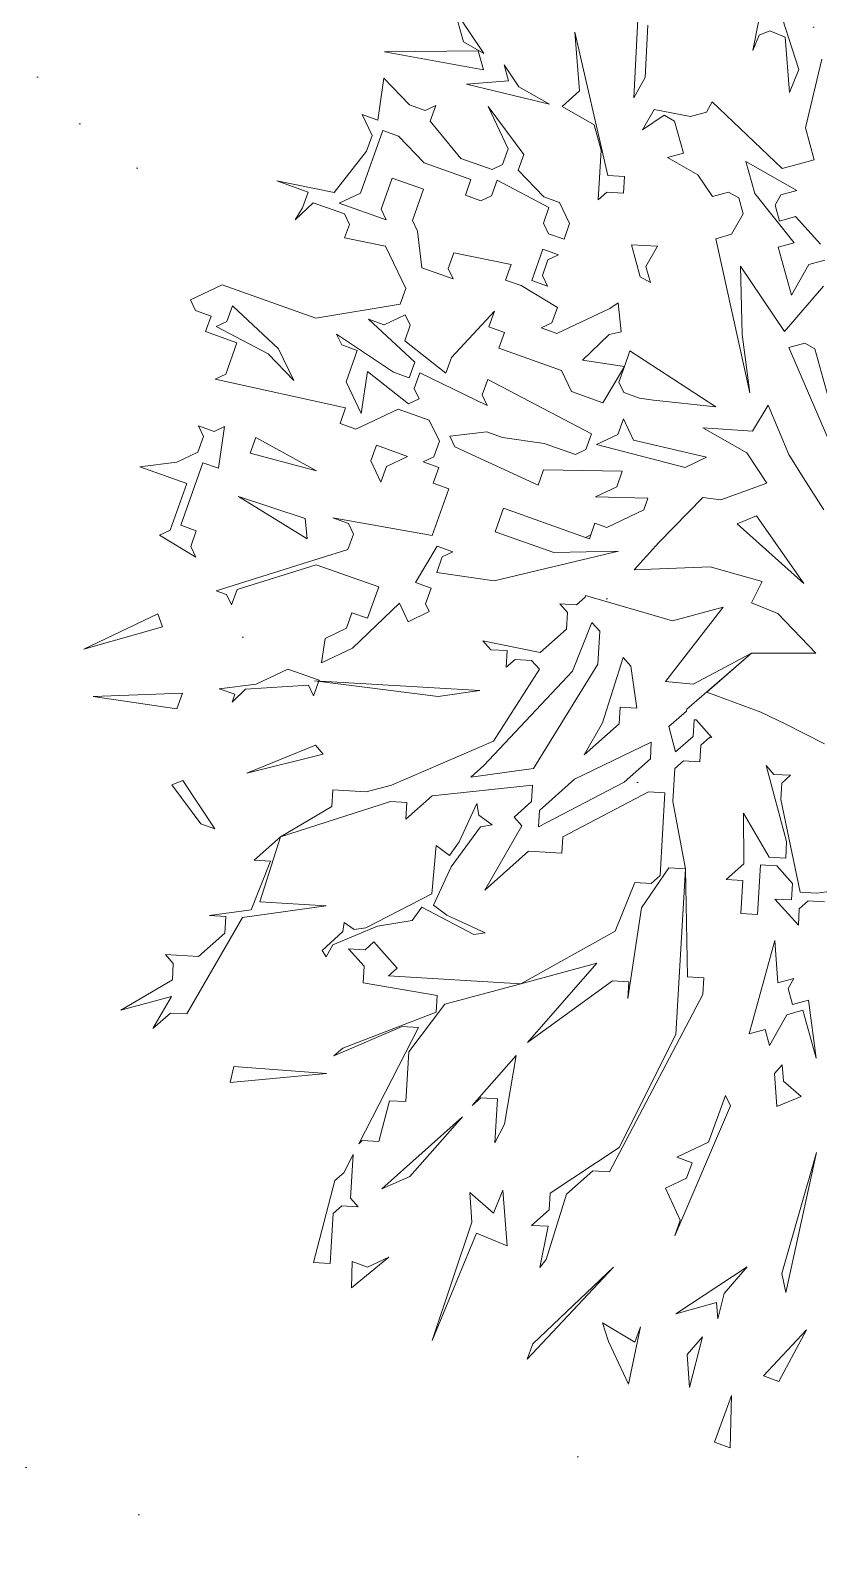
# Model space of a CAD drawing. Header units: millimetres. Extents: x -38151500 to -27467627, y -20617104 to -20349562.
# Drawn here: x -32390766 to -32390210, y -20486738 to -20485660 of the extents above; entities that cross this region are included whole.
import ezdxf

# ---------------------------------------------------------------- set-up
doc = ezdxf.new("R2010")
doc.units = ezdxf.units.MM
doc.header["$MEASUREMENT"] = 0
doc.layers.add('Новый_ГП_озеленение_газон_Ном._пера__74', color=74, linetype='Continuous', lineweight=20)
doc.layers.add('Новый_ГП_озеленение_кустарники_Ном._пера__10', color=7, linetype='Continuous', lineweight=5, true_color=0x616d3a)

msp = doc.modelspace()

# ---------------------------------------------------------------- hatches: boundary and pattern name
at = {"layer": 'Новый_ГП_озеленение_газон_Ном._пера__74', "linetype": 'Continuous', "lineweight": 20}
h = msp.add_hatch(dxfattribs=at)
h.set_pattern_fill('AR_SAND_0005', color=74, style=0, pattern_type=2)
h.set_pattern_definition([(37.5, (5709271.23, 0), (-24.0004694, 734.119856), [0, -579.12, 0, -647.7, 0, -619.125]), (7.5, (5709271.2, 0), (674.284925, 1075.23765), [0, -312.42, 0, -521.97, 0, -200.025]), (327.5, (5708802.6, 0), (1186.488555, 2.155777), [0, -190.5, 0, -685.8, 0, -895.35]), (317.5, (5708802.6, 0), (1145.334679, 334.393985), [0, -95.25, 0, -449.58, 0, -514.35])])
h.paths.add_polyline_path([(-32398350.35, -20497367.72), (-32396559.02, -20498487.23), (-32385931.21, -20481480.46), (-32389482.56, -20479260.77), (-32391580.09, -20482659.05), (-32389868.85, -20483779.86)])

# ---------------------------------------------------------------- linework, layer by layer
at = {"layer": 'Новый_ГП_озеленение_кустарники_Ном._пера__10', "color": 77, "lineweight": 5, "true_color": 0x616d3a}
for p, q in [((-32390256.07, -20485673.64), (-32390245.41, -20485619.28)), ((-32390245.41, -20485619.28), (-32390223.62, -20485687.01)), ((-32390445.95, -20485675.64), (-32390466.59, -20485644.93)), ((-32390466.59, -20485644.93), (-32390460.35, -20485667.48)), ((-32390337.29, -20485651.61), (-32390340.15, -20485707.03)), ((-32390378.29, -20485701.98), (-32390381.73, -20485660.77)), ((-32390381.73, -20485660.77), (-32390358.37, -20485761.75)), ((-32390332, -20485692.63), (-32390330.09, -20485655.69)), ((-32390251.61, -20485662.82), (-32390256.07, -20485673.64)), ((-32390243.97, -20485659.64), (-32390251.61, -20485662.82)), ((-32390233.15, -20485664.1), (-32390243.97, -20485659.64)), ((-32390450, -20485673.72), (-32390516.08, -20485674.62)), ((-32390460.35, -20485667.48), (-32390445.95, -20485675.64)), ((-32390446.04, -20485687.15), (-32390450, -20485673.72)), ((-32390230.31, -20485703.24), (-32390233.15, -20485664.1)), ((-32390516.08, -20485674.62), (-32390446.04, -20485687.15)), ((-32390421.24, -20485699.14), (-32390431.56, -20485683.79)), ((-32390431.56, -20485683.79), (-32390428.44, -20485695.06)), ((-32390207.32, -20485679.74), (-32390218.99, -20485728.1)), ((-32390516.46, -20485693.11), (-32390520.76, -20485722.62)), ((-32390498.34, -20485711.98), (-32390516.46, -20485693.11)), ((-32390428.44, -20485695.06), (-32390458.18, -20485697.23)), ((-32390340.15, -20485707.03), (-32390332, -20485692.63)), ((-32390223.62, -20485687.01), (-32390230.31, -20485703.24)), ((-32390458.18, -20485697.23), (-32390399.64, -20485711.37)), ((-32390399.64, -20485711.37), (-32390421.24, -20485699.14)), ((-32390390.66, -20485712.98), (-32390378.29, -20485701.98)), ((-32390487.32, -20485715.9), (-32390498.34, -20485711.98)), ((-32390479.85, -20485712.36), (-32390487.32, -20485715.9)), ((-32390483.78, -20485723.38), (-32390479.85, -20485712.36)), ((-32390417.65, -20485746.93), (-32390442.86, -20485713.11)), ((-32390442.86, -20485713.11), (-32390428.67, -20485743)), ((-32390367.99, -20485726.03), (-32390390.66, -20485712.98)), ((-32390325.75, -20485715.18), (-32390333.9, -20485729.58)), ((-32390300.08, -20485720.21), (-32390325.75, -20485715.18)), ((-32390288.81, -20485717.09), (-32390300.08, -20485720.21)), ((-32390284.73, -20485709.89), (-32390288.81, -20485717.09)), ((-32390235.3, -20485756.89), (-32390284.73, -20485709.89)), ((-32390520.76, -20485722.62), (-32390531.78, -20485718.7)), ((-32390531.78, -20485718.7), (-32390524.69, -20485733.64)), ((-32390462.11, -20485749.72), (-32390483.78, -20485723.38)), ((-32390363.18, -20485743.89), (-32390367.99, -20485726.03)), ((-32390333.9, -20485729.58), (-32390318.55, -20485719.26)), ((-32390318.55, -20485719.26), (-32390311.36, -20485723.33)), ((-32390311.36, -20485723.33), (-32390305.11, -20485745.88)), ((-32390218.99, -20485728.1), (-32390212.75, -20485750.65)), ((-32390532.92, -20485774.18), (-32390517.22, -20485730.1)), ((-32390524.69, -20485733.64), (-32390528.61, -20485744.66)), ((-32390517.22, -20485730.1), (-32390506.19, -20485734.02)), ((-32390506.19, -20485734.02), (-32390488.08, -20485752.89)), ((-32390528.61, -20485744.66), (-32390551.41, -20485773.8)), ((-32390440.07, -20485757.57), (-32390462.11, -20485749.72)), ((-32390428.67, -20485743), (-32390432.6, -20485754.02)), ((-32390421.58, -20485757.95), (-32390417.65, -20485746.93)), ((-32390365.24, -20485778.92), (-32390363.18, -20485743.89)), ((-32390305.11, -20485745.88), (-32390316.39, -20485749)), ((-32390316.39, -20485749), (-32390294.79, -20485761.23)), ((-32390488.08, -20485752.89), (-32390455.02, -20485764.67)), ((-32390432.6, -20485754.02), (-32390440.07, -20485757.57)), ((-32390403.46, -20485776.82), (-32390421.58, -20485757.95)), ((-32390254.72, -20485774.41), (-32390260.97, -20485751.86)), ((-32390260.97, -20485751.86), (-32390224.98, -20485772.24)), ((-32390212.75, -20485750.65), (-32390235.3, -20485756.89)), ((-32390551.41, -20485773.8), (-32390591.94, -20485765.57)), ((-32390591.94, -20485765.57), (-32390569.9, -20485773.42)), ((-32390510.5, -20485763.53), (-32390518.35, -20485785.58)), ((-32390488.46, -20485771.38), (-32390510.5, -20485763.53)), ((-32390496.31, -20485793.43), (-32390488.46, -20485771.38)), ((-32390455.02, -20485764.67), (-32390458.94, -20485775.69)), ((-32390440.45, -20485776.06), (-32390436.52, -20485765.04)), ((-32390436.52, -20485765.04), (-32390399.92, -20485784.29)), ((-32390358.37, -20485761.75), (-32390346.69, -20485762.43)), ((-32390346.69, -20485762.43), (-32390347.38, -20485774.11)), ((-32390294.79, -20485761.23), (-32390284.47, -20485776.58)), ((-32390578.93, -20485792.97), (-32390566.35, -20485780.9)), ((-32390569.9, -20485773.42), (-32390573.83, -20485784.44)), ((-32390566.35, -20485780.9), (-32390544.31, -20485788.75)), ((-32390547.86, -20485781.27), (-32390532.92, -20485774.18)), ((-32390514.8, -20485793.05), (-32390547.86, -20485781.27)), ((-32390458.94, -20485775.69), (-32390447.92, -20485779.61)), ((-32390447.92, -20485779.61), (-32390440.45, -20485776.06)), ((-32390392.44, -20485780.74), (-32390403.46, -20485776.82)), ((-32390385.35, -20485795.69), (-32390392.44, -20485780.74)), ((-32390359.05, -20485773.43), (-32390365.24, -20485778.92)), ((-32390347.38, -20485774.11), (-32390359.05, -20485773.43)), ((-32390284.47, -20485776.58), (-32390273.2, -20485773.46)), ((-32390273.2, -20485773.46), (-32390266, -20485777.54)), ((-32390266, -20485777.54), (-32390262.88, -20485788.81)), ((-32390226.88, -20485809.19), (-32390254.72, -20485774.41)), ((-32390236.25, -20485775.37), (-32390240.33, -20485782.57)), ((-32390224.98, -20485772.24), (-32390236.25, -20485775.37)), ((-32390573.83, -20485784.44), (-32390578.93, -20485792.97)), ((-32390544.31, -20485788.75), (-32390540.77, -20485796.22)), ((-32390518.35, -20485785.58), (-32390514.8, -20485793.05)), ((-32390399.92, -20485784.29), (-32390403.84, -20485795.31)), ((-32390262.88, -20485788.81), (-32390271.03, -20485803.21)), ((-32390240.33, -20485782.57), (-32390237.21, -20485793.84)), ((-32390237.21, -20485793.84), (-32390225.93, -20485790.72)), ((-32390225.93, -20485790.72), (-32390208.41, -20485810.14)), ((-32390540.77, -20485796.22), (-32390544.13, -20485805.66)), ((-32390492.76, -20485800.9), (-32390496.31, -20485793.43)), ((-32390489.59, -20485826.86), (-32390492.76, -20485800.9)), ((-32390403.84, -20485795.31), (-32390400.29, -20485802.78)), ((-32390400.29, -20485802.78), (-32390389.27, -20485806.71)), ((-32390389.27, -20485806.71), (-32390385.35, -20485795.69)), ((-32390271.03, -20485803.21), (-32390282.3, -20485806.33)), ((-32390544.13, -20485805.66), (-32390515.18, -20485811.54)), ((-32390515.18, -20485811.54), (-32390500.99, -20485841.43)), ((-32390404.22, -20485813.81), (-32390412.07, -20485835.85)), ((-32390393.2, -20485817.73), (-32390404.22, -20485813.81)), ((-32390323.32, -20485811.62), (-32390341.8, -20485810.67)), ((-32390341.8, -20485810.67), (-32390335.55, -20485833.21)), ((-32390331.47, -20485826.02), (-32390323.32, -20485811.62)), ((-32390282.3, -20485806.33), (-32390258.28, -20485914.99)), ((-32390238.16, -20485812.31), (-32390226.88, -20485809.19)), ((-32390228.79, -20485846.13), (-32390238.16, -20485812.31)), ((-32390467.17, -20485816.22), (-32390471.09, -20485827.24)), ((-32390426.64, -20485824.45), (-32390467.17, -20485816.22)), ((-32390430.56, -20485835.47), (-32390426.64, -20485824.45)), ((-32390404.59, -20485832.3), (-32390400.67, -20485821.28)), ((-32390400.67, -20485821.28), (-32390393.2, -20485817.73)), ((-32390216.56, -20485824.54), (-32390228.79, -20485846.13)), ((-32390205.29, -20485821.42), (-32390216.56, -20485824.54)), ((-32390467.55, -20485834.71), (-32390489.59, -20485826.86)), ((-32390471.09, -20485827.24), (-32390467.55, -20485834.71)), ((-32390419.54, -20485839.39), (-32390430.56, -20485835.47)), ((-32390412.07, -20485835.85), (-32390401.05, -20485839.77)), ((-32390401.05, -20485839.77), (-32390404.59, -20485832.3)), ((-32390335.55, -20485833.21), (-32390328.35, -20485837.29)), ((-32390328.35, -20485837.29), (-32390331.47, -20485826.02)), ((-32390263.57, -20485873.97), (-32390264.78, -20485825.75)), ((-32390264.78, -20485825.75), (-32390233.82, -20485871.81)), ((-32390630.44, -20485838.79), (-32390652.86, -20485849.43)), ((-32390564.32, -20485862.34), (-32390630.44, -20485838.79)), ((-32390500.99, -20485841.43), (-32390504.91, -20485852.45)), ((-32390393.95, -20485854.72), (-32390419.54, -20485839.39)), ((-32390233.82, -20485871.81), (-32390206.24, -20485839.89)), ((-32390652.86, -20485849.43), (-32390649.31, -20485856.91)), ((-32390649.31, -20485856.91), (-32390638.29, -20485860.83)), ((-32390627.27, -20485864.76), (-32390623.34, -20485853.74)), ((-32390623.34, -20485853.74), (-32390590.66, -20485884)), ((-32390504.91, -20485852.45), (-32390564.32, -20485862.34)), ((-32390468.68, -20485890.19), (-32390438.41, -20485857.51)), ((-32390438.41, -20485857.51), (-32390442.34, -20485868.53)), ((-32390397.88, -20485865.74), (-32390393.95, -20485854.72)), ((-32390356.97, -20485855.47), (-32390394.33, -20485873.21)), ((-32390351.18, -20485851.51), (-32390356.97, -20485855.47)), ((-32390349.08, -20485872.08), (-32390351.18, -20485851.51)), ((-32390638.29, -20485860.83), (-32390642.21, -20485871.85)), ((-32390634.74, -20485868.3), (-32390627.27, -20485864.76)), ((-32390598.13, -20485887.55), (-32390634.74, -20485868.3)), ((-32390494.65, -20485893.36), (-32390527.33, -20485863.1)), ((-32390527.33, -20485863.1), (-32390516.31, -20485867.02)), ((-32390516.31, -20485867.02), (-32390501.36, -20485859.93)), ((-32390497.82, -20485867.4), (-32390501.74, -20485878.42)), ((-32390501.36, -20485859.93), (-32390497.82, -20485867.4)), ((-32390442.34, -20485868.53), (-32390431.32, -20485872.46)), ((-32390405.35, -20485869.28), (-32390397.88, -20485865.74)), ((-32390642.21, -20485871.85), (-32390620.17, -20485879.7)), ((-32390546.2, -20485881.21), (-32390549.75, -20485873.74)), ((-32390549.75, -20485873.74), (-32390509.59, -20485900.46)), ((-32390501.74, -20485878.42), (-32390472.6, -20485901.21)), ((-32390431.32, -20485872.46), (-32390435.24, -20485883.48)), ((-32390394.33, -20485873.21), (-32390405.35, -20485869.28)), ((-32390376.21, -20485892.08), (-32390357.34, -20485873.96)), ((-32390357.34, -20485873.96), (-32390349.08, -20485872.08)), ((-32390258.28, -20485914.99), (-32390263.57, -20485873.97)), ((-32390620.17, -20485879.7), (-32390628.02, -20485901.74)), ((-32390580.02, -20485906.42), (-32390598.13, -20485887.55)), ((-32390590.66, -20485884), (-32390580.02, -20485906.42)), ((-32390535.18, -20485885.14), (-32390546.2, -20485881.21)), ((-32390543.03, -20485907.18), (-32390535.18, -20485885.14)), ((-32390472.6, -20485901.21), (-32390468.68, -20485890.19)), ((-32390435.24, -20485883.48), (-32390391.16, -20485899.18)), ((-32390342.77, -20485885.36), (-32390346.7, -20485896.38)), ((-32390282.23, -20485924.94), (-32390342.77, -20485885.36)), ((-32390219.43, -20485879.96), (-32390230.7, -20485883.08)), ((-32390230.7, -20485883.08), (-32390203.02, -20485947.44)), ((-32390212.23, -20485884.03), (-32390219.43, -20485879.96)), ((-32390202.86, -20485917.86), (-32390212.23, -20485884.03)), ((-32390528.08, -20485900.08), (-32390532.39, -20485929.6)), ((-32390498.95, -20485922.88), (-32390528.08, -20485900.08)), ((-32390509.59, -20485900.46), (-32390498.57, -20485904.38)), ((-32390498.57, -20485904.38), (-32390494.65, -20485893.36)), ((-32390491.1, -20485900.84), (-32390495.02, -20485911.86)), ((-32390443.47, -20485924.01), (-32390491.1, -20485900.84)), ((-32390391.16, -20485899.18), (-32390384.06, -20485914.12)), ((-32390346.7, -20485896.38), (-32390376.21, -20485892.08)), ((-32390362.02, -20485921.97), (-32390346.7, -20485896.38)), ((-32390346.7, -20485896.38), (-32390350.62, -20485907.4)), ((-32390628.02, -20485901.74), (-32390635.5, -20485905.29)), ((-32390635.5, -20485905.29), (-32390543.41, -20485925.67)), ((-32390532.39, -20485929.6), (-32390543.03, -20485907.18)), ((-32390443.09, -20485905.52), (-32390447.02, -20485916.54)), ((-32390369.87, -20485944.01), (-32390443.09, -20485905.52)), ((-32390350.62, -20485907.4), (-32390347.08, -20485914.88)), ((-32390491.47, -20485919.33), (-32390498.95, -20485922.88)), ((-32390495.02, -20485911.86), (-32390491.47, -20485919.33)), ((-32390447.02, -20485916.54), (-32390443.47, -20485924.01)), ((-32390384.06, -20485914.12), (-32390362.02, -20485921.97)), ((-32390347.08, -20485914.88), (-32390336.06, -20485918.8)), ((-32390336.06, -20485918.8), (-32390326.22, -20485920.24)), ((-32390326.22, -20485920.24), (-32390282.23, -20485924.94)), ((-32390543.41, -20485925.67), (-32390547.33, -20485936.69)), ((-32390536.31, -20485940.62), (-32390506.42, -20485926.43)), ((-32390506.42, -20485926.43), (-32390484.38, -20485934.28)), ((-32390347.45, -20485933.37), (-32390351.38, -20485944.39)), ((-32390340.36, -20485948.31), (-32390347.45, -20485933.37)), ((-32390256.33, -20485942.02), (-32390245.2, -20485923.77)), ((-32390245.2, -20485923.77), (-32390230.71, -20485958.58)), ((-32390636.25, -20485942.28), (-32390647.27, -20485938.35)), ((-32390647.27, -20485938.35), (-32390643.72, -20485945.82)), ((-32390628.78, -20485938.73), (-32390636.25, -20485942.28)), ((-32390633.08, -20485968.24), (-32390628.78, -20485938.73)), ((-32390547.33, -20485936.69), (-32390536.31, -20485940.62)), ((-32390484.38, -20485934.28), (-32390477.28, -20485949.22)), ((-32390469.81, -20485945.67), (-32390443.85, -20485942.5)), ((-32390443.85, -20485942.5), (-32390432.82, -20485946.43)), ((-32390373.8, -20485955.03), (-32390369.87, -20485944.01)), ((-32390260.2, -20485957.24), (-32390291.37, -20485939.59)), ((-32390291.37, -20485939.59), (-32390256.33, -20485942.02)), ((-32390643.72, -20485945.82), (-32390647.65, -20485956.85)), ((-32390606.74, -20485946.58), (-32390610.66, -20485957.6)), ((-32390563.88, -20485970.12), (-32390606.74, -20485946.58)), ((-32390521.74, -20485952.01), (-32390525.67, -20485963.03)), ((-32390499.7, -20485959.86), (-32390521.74, -20485952.01)), ((-32390477.28, -20485949.22), (-32390481.21, -20485960.24)), ((-32390466.26, -20485953.15), (-32390469.81, -20485945.67)), ((-32390407.61, -20485980.24), (-32390466.26, -20485953.15)), ((-32390432.82, -20485946.43), (-32390403.31, -20485950.73)), ((-32390403.31, -20485950.73), (-32390381.27, -20485958.58)), ((-32390351.38, -20485944.39), (-32390366.32, -20485951.49)), ((-32390366.32, -20485951.49), (-32390303.75, -20485967.56)), ((-32390288.8, -20485960.47), (-32390340.36, -20485948.31)), ((-32390662.59, -20485963.94), (-32390688.56, -20485967.11)), ((-32390647.65, -20485956.85), (-32390662.59, -20485963.94)), ((-32390659.8, -20486008.4), (-32390644.1, -20485964.32)), ((-32390644.1, -20485964.32), (-32390633.08, -20485968.24)), ((-32390610.66, -20485957.6), (-32390563.88, -20485970.12)), ((-32390525.67, -20485963.03), (-32390518.57, -20485977.98)), ((-32390514.65, -20485966.96), (-32390499.7, -20485959.86)), ((-32390481.21, -20485960.24), (-32390488.68, -20485963.79)), ((-32390488.68, -20485963.79), (-32390477.66, -20485967.71)), ((-32390381.27, -20485958.58), (-32390373.8, -20485955.03)), ((-32390303.75, -20485967.56), (-32390288.8, -20485960.47)), ((-32390246.19, -20485978.64), (-32390260.2, -20485957.24)), ((-32390230.71, -20485958.58), (-32390220.57, -20485974.78)), ((-32390688.56, -20485967.11), (-32390655.5, -20485978.89)), ((-32390518.57, -20485977.98), (-32390514.65, -20485966.96)), ((-32390477.66, -20485967.71), (-32390481.59, -20485978.73)), ((-32390403.69, -20485969.22), (-32390407.61, -20485980.24)), ((-32390348.21, -20485970.36), (-32390403.69, -20485969.22)), ((-32390352.13, -20485981.38), (-32390348.21, -20485970.36)), ((-32390220.57, -20485974.78), (-32390205.96, -20485997.62)), ((-32390655.5, -20485978.89), (-32390667.27, -20486011.95)), ((-32390470.57, -20485982.66), (-32390482.34, -20486015.72)), ((-32390481.59, -20485978.73), (-32390470.57, -20485982.66)), ((-32390367.08, -20485988.47), (-32390352.13, -20485981.38)), ((-32390278.7, -20485990.47), (-32390246.19, -20485978.64)), ((-32390619.09, -20485988.1), (-32390570.63, -20486018.09)), ((-32390571.89, -20486003.63), (-32390619.09, -20485988.1)), ((-32390437.88, -20486012.93), (-32390431.99, -20485996.4)), ((-32390431.99, -20485996.4), (-32390374.14, -20486017)), ((-32390330.09, -20485989.23), (-32390367.08, -20485988.47)), ((-32390359.19, -20486009.91), (-32390333.04, -20485997.49)), ((-32390333.04, -20485997.49), (-32390330.09, -20485989.23)), ((-32390322.33, -20486020.54), (-32390291.27, -20485988.89)), ((-32390291.27, -20485988.89), (-32390278.7, -20485990.47)), ((-32390648.78, -20486012.33), (-32390659.8, -20486008.4)), ((-32390570.63, -20486018.09), (-32390571.89, -20486003.63)), ((-32390482.34, -20486015.72), (-32390552.39, -20486003.19)), ((-32390552.39, -20486003.19), (-32390541.37, -20486007.12)), ((-32390541.37, -20486007.12), (-32390537.82, -20486014.59)), ((-32390370.4, -20486015.23), (-32390367.46, -20486006.96)), ((-32390367.46, -20486006.96), (-32390359.19, -20486009.91)), ((-32390267.16, -20486007.4), (-32390253.45, -20486001.7)), ((-32390220.17, -20486049.47), (-32390267.16, -20486007.4)), ((-32390253.45, -20486001.7), (-32390220.17, -20486049.47)), ((-32390667.27, -20486011.95), (-32390674.75, -20486015.5)), ((-32390674.75, -20486015.5), (-32390649.16, -20486030.82)), ((-32390652.71, -20486023.35), (-32390648.78, -20486012.33)), ((-32390537.82, -20486014.59), (-32390541.75, -20486025.61)), ((-32390396.56, -20486027.65), (-32390437.88, -20486012.93)), ((-32390374.14, -20486017), (-32390370.4, -20486015.23)), ((-32390370.4, -20486015.23), (-32390374.14, -20486017)), ((-32390374.14, -20486017), (-32390371.38, -20486017.99)), ((-32390371.38, -20486017.99), (-32390370.4, -20486015.23)), ((-32390649.16, -20486030.82), (-32390652.71, -20486023.35)), ((-32390541.75, -20486025.61), (-32390634.84, -20486054.54)), ((-32390494.12, -20486048.78), (-32390478.79, -20486023.19)), ((-32390478.79, -20486023.19), (-32390467.77, -20486027.12)), ((-32390467.77, -20486027.12), (-32390475.25, -20486030.67)), ((-32390438.59, -20486047.6), (-32390350.82, -20486026.65)), ((-32390350.82, -20486026.65), (-32390396.56, -20486027.65)), ((-32390339.86, -20486039.75), (-32390322.33, -20486020.54)), ((-32390620.02, -20486053.61), (-32390564.16, -20486036.25)), ((-32390564.16, -20486036.25), (-32390520.08, -20486051.95)), ((-32390475.25, -20486030.67), (-32390479.17, -20486041.69)), ((-32390286.21, -20486037.83), (-32390339.86, -20486039.75)), ((-32390249.6, -20486048.12), (-32390286.21, -20486037.83)), ((-32390520.08, -20486051.95), (-32390527.93, -20486073.99)), ((-32390483.1, -20486052.71), (-32390494.12, -20486048.78)), ((-32390479.17, -20486041.69), (-32390438.59, -20486047.6)), ((-32390256.98, -20486063.1), (-32390249.6, -20486048.12)), ((-32390634.84, -20486054.54), (-32390627.49, -20486057.16)), ((-32390627.49, -20486057.16), (-32390623.95, -20486064.63)), ((-32390623.95, -20486064.63), (-32390620.02, -20486053.61)), ((-32390487.02, -20486063.73), (-32390483.1, -20486052.71)), ((-32390380.61, -20486064.55), (-32390374.43, -20486059.05)), ((-32390374.43, -20486059.05), (-32390374.12, -20486057.85)), ((-32390374.12, -20486057.85), (-32390312.83, -20486075.87)), ((-32390675.88, -20486070.98), (-32390728.19, -20486095.81)), ((-32390672.72, -20486080.07), (-32390675.88, -20486070.98)), ((-32390538.95, -20486070.07), (-32390542.88, -20486081.09)), ((-32390527.93, -20486073.99), (-32390538.95, -20486070.07)), ((-32390538.54, -20486095.05), (-32390505.51, -20486063.35)), ((-32390505.51, -20486063.35), (-32390499.31, -20486076.43)), ((-32390499.31, -20486076.43), (-32390484.36, -20486069.33)), ((-32390484.36, -20486069.33), (-32390487.02, -20486063.73)), ((-32390386.8, -20486070.05), (-32390392.29, -20486063.86)), ((-32390392.29, -20486063.86), (-32390380.61, -20486064.55)), ((-32390387.48, -20486081.72), (-32390386.8, -20486070.05)), ((-32390277.02, -20486066.23), (-32390317.7, -20486118.67)), ((-32390312.83, -20486075.87), (-32390277.02, -20486066.23)), ((-32390238.49, -20486070.72), (-32390256.98, -20486063.1)), ((-32390211.55, -20486098.64), (-32390238.49, -20486070.72)), ((-32390728.19, -20486095.81), (-32390672.72, -20486080.07)), ((-32390542.88, -20486081.09), (-32390557.82, -20486088.18)), ((-32390406.03, -20486098.21), (-32390387.48, -20486081.72)), ((-32390369.62, -20486076.91), (-32390383.36, -20486111.26)), ((-32390364.13, -20486083.1), (-32390369.62, -20486076.91)), ((-32390365.5, -20486106.45), (-32390364.13, -20486083.1)), ((-32390557.82, -20486088.18), (-32390560.33, -20486105.4)), ((-32390560.33, -20486105.4), (-32390538.54, -20486095.05)), ((-32390441.06, -20486096.15), (-32390446.56, -20486089.97)), ((-32390446.56, -20486089.97), (-32390406.03, -20486098.21)), ((-32390429.39, -20486096.84), (-32390441.06, -20486096.15)), ((-32390430.07, -20486108.52), (-32390429.39, -20486096.84)), ((-32390423.89, -20486103.02), (-32390430.07, -20486108.52)), ((-32390412.21, -20486103.71), (-32390423.89, -20486103.02)), ((-32390406.72, -20486109.89), (-32390412.21, -20486103.71)), ((-32390347.64, -20486101.64), (-32390362.06, -20486147.67)), ((-32390342.14, -20486107.83), (-32390347.64, -20486101.64)), ((-32390257, -20486098.73), (-32390302.67, -20486138.22)), ((-32390298.23, -20486120.59), (-32390257, -20486098.73)), ((-32390288.61, -20486126.07), (-32390257, -20486098.73)), ((-32390257, -20486098.73), (-32390211.55, -20486098.64)), ((-32390584.17, -20486109.85), (-32390606.59, -20486120.49)), ((-32390562.13, -20486117.7), (-32390584.17, -20486109.85)), ((-32390383.36, -20486111.26), (-32390445.87, -20486177.9)), ((-32390439, -20486160.73), (-32390406.72, -20486109.89)), ((-32390410.83, -20486179.96), (-32390365.5, -20486106.45)), ((-32390338.02, -20486137.37), (-32390342.14, -20486107.83)), ((-32390658.52, -20486126.83), (-32390721.47, -20486129.25)), ((-32390662.44, -20486137.85), (-32390658.52, -20486126.83)), ((-32390606.59, -20486120.49), (-32390632.55, -20486123.66)), ((-32390632.55, -20486123.66), (-32390621.53, -20486127.59)), ((-32390623.49, -20486133.1), (-32390614.06, -20486124.04)), ((-32390621.53, -20486127.59), (-32390623.49, -20486133.1)), ((-32390614.06, -20486124.04), (-32390569.6, -20486121.25)), ((-32390569.6, -20486121.25), (-32390566.05, -20486128.72)), ((-32390566.05, -20486128.72), (-32390562.13, -20486117.7)), ((-32390478.16, -20486129.13), (-32390565.4, -20486118.15)), ((-32390565.4, -20486118.15), (-32390448.62, -20486125.01)), ((-32390448.62, -20486125.01), (-32390478.16, -20486129.13)), ((-32390317.7, -20486118.67), (-32390298.23, -20486120.59)), ((-32390250.36, -20486140.32), (-32390288.61, -20486126.07)), ((-32390721.47, -20486129.25), (-32390662.44, -20486137.85)), ((-32390350.38, -20486148.36), (-32390349.7, -20486136.68)), ((-32390349.7, -20486136.68), (-32390338.02, -20486137.37)), ((-32390302.67, -20486138.22), (-32390302.98, -20486139.42)), ((-32390362.06, -20486147.67), (-32390375.11, -20486170.34)), ((-32390375.11, -20486170.34), (-32390350.38, -20486148.36)), ((-32390302.98, -20486139.42), (-32390315.35, -20486150.42)), ((-32390298.17, -20486157.28), (-32390297.49, -20486145.61)), ((-32390297.49, -20486145.61), (-32390296.03, -20486145.69)), ((-32390296.03, -20486145.69), (-32390285.03, -20486158.06)), ((-32390233.32, -20486148.54), (-32390250.36, -20486140.32)), ((-32390205.41, -20486162.45), (-32390233.32, -20486148.54)), ((-32390315.35, -20486150.42), (-32390310.54, -20486168.28)), ((-32390310.54, -20486168.28), (-32390298.17, -20486157.28)), ((-32390286.49, -20486157.97), (-32390292.68, -20486163.47)), ((-32390285.03, -20486158.06), (-32390286.49, -20486157.97)), ((-32390613.02, -20486183.34), (-32390564.58, -20486163.57)), ((-32390559.19, -20486169.85), (-32390613.02, -20486183.34)), ((-32390564.58, -20486163.57), (-32390559.19, -20486169.85)), ((-32390511.13, -20486191.65), (-32390439, -20486160.73)), ((-32390327.71, -20486161.41), (-32390381.98, -20486187.52)), ((-32390328.4, -20486173.09), (-32390327.71, -20486161.41)), ((-32390292.68, -20486163.47), (-32390293.36, -20486175.15)), ((-32390445.87, -20486177.9), (-32390455.14, -20486186.15)), ((-32390455.14, -20486186.15), (-32390410.83, -20486179.96)), ((-32390346.94, -20486189.58), (-32390328.4, -20486173.09)), ((-32390311.22, -20486179.96), (-32390312.6, -20486203.31)), ((-32390305.04, -20486174.46), (-32390311.22, -20486179.96)), ((-32390293.36, -20486175.15), (-32390305.04, -20486174.46)), ((-32390232.22, -20486231.47), (-32390246.65, -20486177.89)), ((-32390246.65, -20486177.89), (-32390241.15, -20486184.07)), ((-32390666.01, -20486191.51), (-32390658.38, -20486188.33)), ((-32390645.66, -20486218.88), (-32390666.01, -20486191.51)), ((-32390658.38, -20486188.33), (-32390635.74, -20486222.43)), ((-32390528.99, -20486196.46), (-32390511.13, -20486191.65)), ((-32390411.52, -20486191.64), (-32390482.28, -20486199.2)), ((-32390412.2, -20486203.32), (-32390411.52, -20486191.64)), ((-32390407.39, -20486221.18), (-32390346.94, -20486189.58)), ((-32390381.98, -20486187.52), (-32390406.71, -20486209.5)), ((-32390241.15, -20486184.07), (-32390229.47, -20486184.76)), ((-32390235.66, -20486190.25), (-32390236.34, -20486201.93)), ((-32390229.47, -20486184.76), (-32390235.66, -20486190.25)), ((-32390553.03, -20486206.76), (-32390552.35, -20486195.09)), ((-32390552.35, -20486195.09), (-32390528.99, -20486196.46)), ((-32390482.28, -20486199.2), (-32390500.82, -20486215.69)), ((-32390329.77, -20486196.44), (-32390390.22, -20486228.05)), ((-32390318.09, -20486197.13), (-32390329.77, -20486196.44)), ((-32390321.52, -20486255.52), (-32390318.09, -20486197.13)), ((-32390236.34, -20486201.93), (-32390222.6, -20486267.19)), ((-32390511.81, -20486203.33), (-32390589.44, -20486228.06)), ((-32390589.44, -20486228.06), (-32390553.03, -20486206.76)), ((-32390500.14, -20486204.01), (-32390511.81, -20486203.33)), ((-32390500.82, -20486215.69), (-32390500.14, -20486204.01)), ((-32390463.29, -20486231.74), (-32390450.8, -20486204.66)), ((-32390450.8, -20486204.66), (-32390449.52, -20486212.83)), ((-32390449.52, -20486212.83), (-32390440.06, -20486219.72)), ((-32390424.57, -20486214.31), (-32390412.2, -20486203.32)), ((-32390406.71, -20486209.5), (-32390407.39, -20486221.18)), ((-32390312.6, -20486203.31), (-32390303.66, -20486250.71)), ((-32390262.73, -20486211.45), (-32390244.58, -20486242.46)), ((-32390262.44, -20486247.27), (-32390262.73, -20486211.45)), ((-32390635.74, -20486222.43), (-32390645.66, -20486218.88)), ((-32390448.23, -20486221), (-32390468.9, -20486249.37)), ((-32390440.06, -20486219.72), (-32390448.23, -20486221)), ((-32390445.17, -20486265.83), (-32390419.07, -20486220.49)), ((-32390419.07, -20486220.49), (-32390424.57, -20486214.31)), ((-32390607.99, -20486244.55), (-32390589.44, -20486228.06)), ((-32390589.44, -20486228.06), (-32390603.86, -20486274.09)), ((-32390482.67, -20486268.28), (-32390479.64, -20486234.31)), ((-32390479.64, -20486234.31), (-32390470.18, -20486241.2)), ((-32390470.18, -20486241.2), (-32390463.29, -20486231.74)), ((-32390390.22, -20486228.05), (-32390390.91, -20486239.73)), ((-32390232.9, -20486243.15), (-32390232.22, -20486231.47)), ((-32390610.04, -20486279.59), (-32390596.31, -20486245.24)), ((-32390596.31, -20486245.24), (-32390607.99, -20486244.55)), ((-32390414.26, -20486238.35), (-32390445.17, -20486265.83)), ((-32390390.91, -20486239.73), (-32390414.26, -20486238.35)), ((-32390244.58, -20486242.46), (-32390232.9, -20486243.15)), ((-32390468.9, -20486249.37), (-32390481.39, -20486276.45)), ((-32390315.34, -20486250.03), (-32390334.57, -20486278.19)), ((-32390327.7, -20486261.02), (-32390321.52, -20486255.52)), ((-32390303.66, -20486250.71), (-32390315.34, -20486250.03)), ((-32390310.52, -20486367.5), (-32390303.66, -20486250.71)), ((-32390303.66, -20486250.71), (-32390302.28, -20486326.96)), ((-32390274.81, -20486258.27), (-32390262.44, -20486247.27)), ((-32390250.77, -20486247.96), (-32390252.82, -20486283)), ((-32390239.09, -20486248.65), (-32390250.77, -20486247.96)), ((-32390228.09, -20486261.01), (-32390239.09, -20486248.65)), ((-32390353.12, -20486294.68), (-32390339.38, -20486260.33)), ((-32390339.38, -20486260.33), (-32390327.7, -20486261.02)), ((-32390263.13, -20486258.95), (-32390274.81, -20486258.27)), ((-32390264.5, -20486282.31), (-32390263.13, -20486258.95)), ((-32390228.78, -20486272.69), (-32390228.09, -20486261.01)), ((-32390222.6, -20486267.19), (-32390210.92, -20486267.88)), ((-32390210.92, -20486267.88), (-32390193.2, -20486265.41)), ((-32390557.15, -20486276.83), (-32390616.23, -20486285.08)), ((-32390603.86, -20486274.09), (-32390557.15, -20486276.83)), ((-32390529.14, -20486292.33), (-32390482.67, -20486268.28)), ((-32390489.56, -20486277.74), (-32390496.45, -20486287.19)), ((-32390453.02, -20486297.11), (-32390489.56, -20486277.74)), ((-32390481.39, -20486276.45), (-32390471.93, -20486283.34)), ((-32390334.57, -20486278.19), (-32390344.19, -20486342.08)), ((-32390223.97, -20486290.55), (-32390240.46, -20486272)), ((-32390240.46, -20486272), (-32390228.78, -20486272.69)), ((-32390217.1, -20486273.38), (-32390223.28, -20486278.87)), ((-32390205.42, -20486274.06), (-32390217.1, -20486273.38)), ((-32390616.23, -20486285.08), (-32390655.38, -20486353.09)), ((-32390639.58, -20486283.71), (-32390610.04, -20486279.59)), ((-32390627.91, -20486284.4), (-32390639.58, -20486283.71)), ((-32390628.59, -20486296.07), (-32390627.91, -20486284.4)), ((-32390545.48, -20486294.9), (-32390544.4, -20486288.45)), ((-32390544.4, -20486288.45), (-32390537.31, -20486293.61)), ((-32390496.45, -20486287.19), (-32390520.96, -20486291.04)), ((-32390471.93, -20486283.34), (-32390444.85, -20486295.83)), ((-32390252.82, -20486283), (-32390264.5, -20486282.31)), ((-32390223.28, -20486278.87), (-32390223.97, -20486290.55)), ((-32390647.14, -20486312.56), (-32390628.59, -20486296.07)), ((-32390560.06, -20486308.31), (-32390545.48, -20486294.9)), ((-32390520.96, -20486291.04), (-32390552.37, -20486304.35)), ((-32390537.31, -20486293.61), (-32390529.14, -20486292.33)), ((-32390444.85, -20486295.83), (-32390453.02, -20486297.11)), ((-32390419.75, -20486331.78), (-32390353.12, -20486294.68)), ((-32390557.12, -20486312.68), (-32390560.06, -20486308.31)), ((-32390552.37, -20486304.35), (-32390557.12, -20486312.68)), ((-32390530.35, -20486319.42), (-32390541.35, -20486307.06)), ((-32390541.35, -20486307.06), (-32390529.67, -20486307.75)), ((-32390529.67, -20486307.75), (-32390523.49, -20486302.25)), ((-32390523.49, -20486302.25), (-32390507, -20486320.8)), ((-32390240.55, -20486301.32), (-32390258.76, -20486367.06)), ((-32390238.38, -20486331.07), (-32390240.55, -20486301.32)), ((-32390665, -20486317.37), (-32390670.5, -20486311.19)), ((-32390670.5, -20486311.19), (-32390647.14, -20486312.56)), ((-32390665.69, -20486329.05), (-32390665, -20486317.37)), ((-32390531.04, -20486331.1), (-32390530.35, -20486319.42)), ((-32390507, -20486320.8), (-32390513.18, -20486326.29)), ((-32390366.17, -20486317.35), (-32390419.75, -20486331.78)), ((-32390415.02, -20486373.08), (-32390366.17, -20486317.35)), ((-32390702.09, -20486350.35), (-32390665.69, -20486329.05)), ((-32390478.83, -20486340.03), (-32390531.04, -20486331.1)), ((-32390513.18, -20486326.29), (-32390419.75, -20486331.78)), ((-32390419.75, -20486331.78), (-32390473.33, -20486346.21)), ((-32390355.18, -20486329.72), (-32390415.02, -20486373.08)), ((-32390343.5, -20486330.4), (-32390355.18, -20486329.72)), ((-32390344.19, -20486342.08), (-32390343.5, -20486330.4)), ((-32390302.28, -20486326.96), (-32390290.6, -20486327.65)), ((-32390290.6, -20486327.65), (-32390291.29, -20486339.33)), ((-32390227.11, -20486327.95), (-32390238.38, -20486331.07)), ((-32390231.18, -20486335.15), (-32390227.11, -20486327.95)), ((-32390666.37, -20486340.73), (-32390702.09, -20486350.35)), ((-32390679.42, -20486363.4), (-32390666.37, -20486340.73)), ((-32390479.52, -20486351.71), (-32390478.83, -20486340.03)), ((-32390291.29, -20486339.33), (-32390357.23, -20486464.36)), ((-32390228.06, -20486346.42), (-32390231.18, -20486335.15)), ((-32390216.79, -20486343.3), (-32390228.06, -20486346.42)), ((-32390211.5, -20486384.32), (-32390216.79, -20486343.3)), ((-32390667.06, -20486352.41), (-32390679.42, -20486363.4)), ((-32390655.38, -20486353.09), (-32390667.06, -20486352.41)), ((-32390545.46, -20486377.13), (-32390479.52, -20486351.71)), ((-32390473.33, -20486346.21), (-32390498.75, -20486379.87)), ((-32390244.36, -20486375.21), (-32390232.14, -20486353.62)), ((-32390232.14, -20486353.62), (-32390220.86, -20486350.5)), ((-32390220.86, -20486350.5), (-32390211.5, -20486384.32)), ((-32390503.56, -20486362.01), (-32390551.65, -20486382.63)), ((-32390534.19, -20486444.59), (-32390491.88, -20486362.7)), ((-32390491.88, -20486362.7), (-32390503.56, -20486362.01)), ((-32390258.76, -20486367.06), (-32390247.49, -20486363.94)), ((-32390247.49, -20486363.94), (-32390244.36, -20486375.21)), ((-32390350.36, -20486447.19), (-32390310.52, -20486367.5)), ((-32390551.65, -20486382.63), (-32390545.46, -20486377.13)), ((-32390498.75, -20486379.87), (-32390500.81, -20486414.91)), ((-32390454.09, -20486417.65), (-32390423.16, -20486382.36)), ((-32390423.16, -20486382.36), (-32390431.42, -20486430.71)), ((-32390624.99, -20486401.5), (-32390622.4, -20486390.19)), ((-32390557, -20486395.12), (-32390624.99, -20486401.5)), ((-32390622.4, -20486390.19), (-32390557, -20486395.12)), ((-32390240.82, -20486395.09), (-32390235.42, -20486388.83)), ((-32390239.09, -20486418.43), (-32390240.82, -20486395.09)), ((-32390235.42, -20486388.83), (-32390234.55, -20486400.49)), ((-32390234.55, -20486400.49), (-32390222.02, -20486411.3)), ((-32390512.49, -20486414.22), (-32390520.04, -20486443.08)), ((-32390500.81, -20486414.91), (-32390512.49, -20486414.22)), ((-32390447.91, -20486412.16), (-32390454.09, -20486417.65)), ((-32390436.23, -20486412.84), (-32390447.91, -20486412.16)), ((-32390438.06, -20486443.99), (-32390436.23, -20486412.84)), ((-32390271.87, -20486417.95), (-32390311.23, -20486509.45)), ((-32390287.33, -20486443.45), (-32390275.38, -20486410.46)), ((-32390275.38, -20486410.46), (-32390271.87, -20486417.95)), ((-32390222.02, -20486411.3), (-32390239.09, -20486418.43)), ((-32390517.89, -20486476.31), (-32390461.03, -20486425.57)), ((-32390461.03, -20486425.57), (-32390498.06, -20486467.81)), ((-32390431.42, -20486430.71), (-32390438.06, -20486443.99)), ((-32390531.72, -20486442.39), (-32390534.19, -20486444.59)), ((-32390520.04, -20486443.08), (-32390531.72, -20486442.39)), ((-32390399.13, -20486479.48), (-32390350.36, -20486447.19)), ((-32390309.81, -20486453.98), (-32390287.33, -20486443.45)), ((-32390235.73, -20486536.03), (-32390211.22, -20486450.89)), ((-32390211.22, -20486450.89), (-32390232.89, -20486549.51)), ((-32390544.77, -20486465.06), (-32390538.16, -20486452.27)), ((-32390538.16, -20486452.27), (-32390539.96, -20486482.92)), ((-32390298.81, -20486457.96), (-32390309.81, -20486453.98)), ((-32390302.79, -20486468.96), (-32390298.81, -20486457.96)), ((-32390566.06, -20486528.26), (-32390550.95, -20486470.56)), ((-32390550.95, -20486470.56), (-32390544.77, -20486465.06)), ((-32390498.06, -20486467.81), (-32390517.89, -20486476.31)), ((-32390368.91, -20486463.68), (-32390387.45, -20486480.16)), ((-32390357.23, -20486464.36), (-32390368.91, -20486463.68)), ((-32390317.77, -20486475.98), (-32390302.79, -20486468.96)), ((-32390539.96, -20486482.92), (-32390534.46, -20486489.1)), ((-32390454.34, -20486499.95), (-32390455.86, -20486479.08)), ((-32390455.86, -20486479.08), (-32390439.07, -20486493.59)), ((-32390439.07, -20486493.59), (-32390432.38, -20486477.37)), ((-32390432.38, -20486477.37), (-32390429.53, -20486516.51)), ((-32390387.45, -20486480.16), (-32390401.88, -20486526.19)), ((-32390399.82, -20486491.16), (-32390399.13, -20486479.48)), ((-32390307.25, -20486498.45), (-32390317.77, -20486475.98)), ((-32390552.32, -20486493.91), (-32390554.38, -20486528.95)), ((-32390546.14, -20486488.42), (-32390552.32, -20486493.91)), ((-32390534.46, -20486489.1), (-32390546.14, -20486488.42)), ((-32390412.18, -20486502.15), (-32390399.82, -20486491.16)), ((-32390482.37, -20486583.3), (-32390454.34, -20486499.95)), ((-32390400.51, -20486502.83), (-32390412.18, -20486502.15)), ((-32390406.39, -20486531.79), (-32390400.51, -20486502.83)), ((-32390311.23, -20486509.45), (-32390307.25, -20486498.45)), ((-32390451.17, -20486507.59), (-32390482.37, -20486583.3)), ((-32390429.53, -20486516.51), (-32390451.17, -20486507.59)), ((-32390512.87, -20486524.69), (-32390539.33, -20486546.21)), ((-32390527.86, -20486531.7), (-32390512.87, -20486524.69)), ((-32390401.88, -20486526.19), (-32390406.39, -20486531.79)), ((-32390554.38, -20486528.95), (-32390566.06, -20486528.26)), ((-32390539.33, -20486546.21), (-32390538.85, -20486527.72)), ((-32390538.85, -20486527.72), (-32390527.86, -20486531.7)), ((-32390354.33, -20486531.55), (-32390415.21, -20486596.6)), ((-32390411.23, -20486585.6), (-32390354.33, -20486531.55)), ((-32390310.4, -20486564.47), (-32390260.06, -20486531.42)), ((-32390260.06, -20486531.42), (-32390276.26, -20486550.21)), ((-32390232.89, -20486549.51), (-32390235.73, -20486536.03)), ((-32390281.66, -20486556.48), (-32390310.4, -20486564.47)), ((-32390280.8, -20486568.14), (-32390281.66, -20486556.48)), ((-32390276.26, -20486550.21), (-32390280.8, -20486568.14)), ((-32390357.87, -20486584.14), (-32390362.2, -20486570.79)), ((-32390362.2, -20486570.79), (-32390339.38, -20486584.62)), ((-32390335.4, -20486573.62), (-32390343.84, -20486614.11)), ((-32390339.38, -20486584.62), (-32390335.4, -20486573.62)), ((-32390302.41, -20486593.2), (-32390291.6, -20486580.67)), ((-32390291.6, -20486580.67), (-32390300.68, -20486616.54)), ((-32390248.63, -20486608.32), (-32390218.19, -20486575.79)), ((-32390218.19, -20486575.79), (-32390237.63, -20486612.3)), ((-32390415.21, -20486596.6), (-32390411.23, -20486585.6)), ((-32390343.84, -20486614.11), (-32390357.87, -20486584.14)), ((-32390300.68, -20486616.54), (-32390302.41, -20486593.2)), ((-32390237.63, -20486612.3), (-32390248.63, -20486608.32)), ((-32390283.01, -20486655.08), (-32390271.06, -20486622.08)), ((-32390271.06, -20486622.08), (-32390272.01, -20486659.06)), ((-32390272.01, -20486659.06), (-32390283.01, -20486655.08))]:
    msp.add_line(p, q, dxfattribs=at)

doc.saveas('drawing.dxf')
